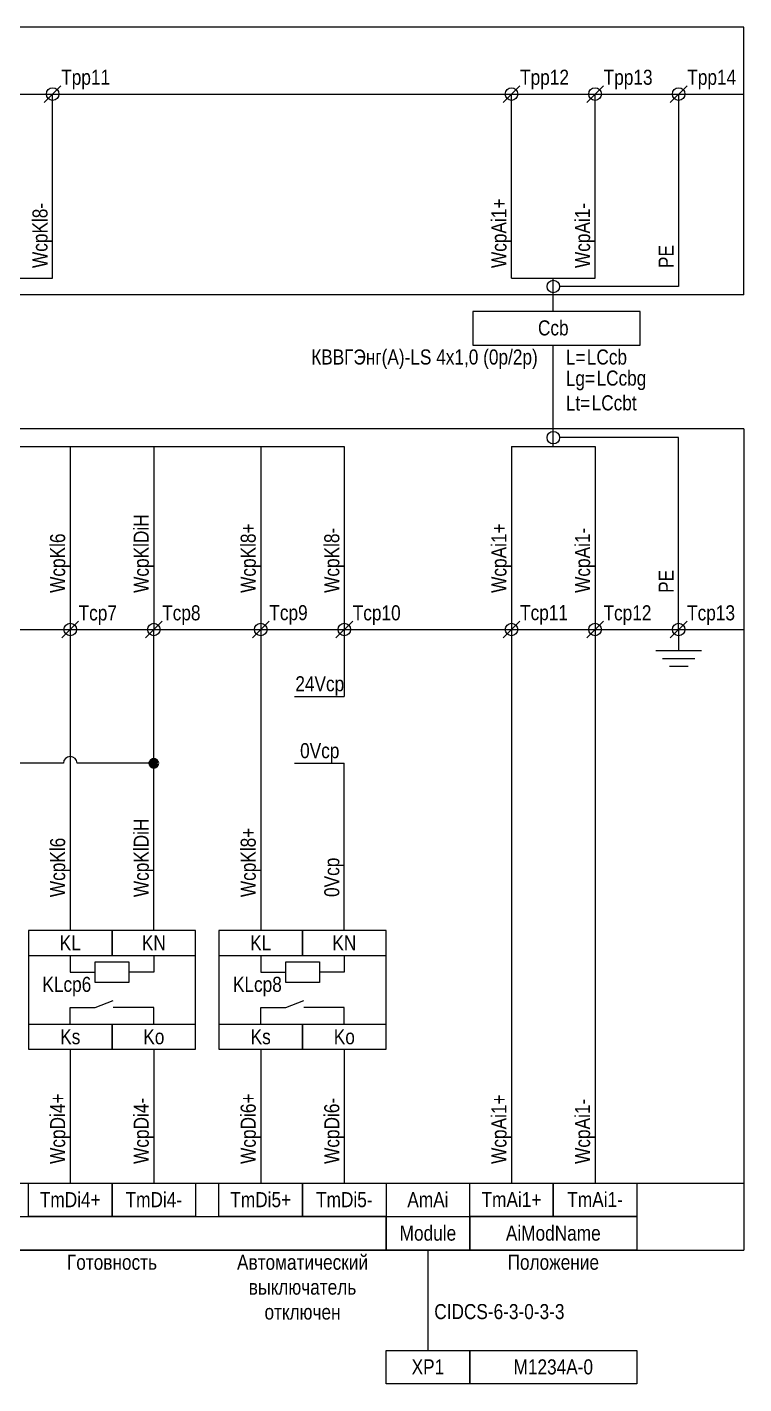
# Model space of a CAD drawing. Header units: millimetres. Extents: x 20 to 273, y -183 to -5.
# Drawn here: x 187.4 to 273.2, y -183.2 to -21 of the extents above; entities that cross this region are included whole.
import ezdxf

# ---------------------------------------------------------------- set-up
doc = ezdxf.new("R2010")
doc.units = ezdxf.units.MM
doc.header["$MEASUREMENT"] = 0
doc.linetypes.add('1_1', pattern=[2000, 1000, -1000])
doc.linetypes.add('4_2_1_2', pattern=[6702.777624, 3527.777672, -1763.888836, 0, -1411.111116])
for name, color, linetype in [('cp_params_ai', 7, 'Continuous'), ('cp_params_di', 7, 'Continuous'), ('cp_static_ai', 7, 'Continuous'), ('cp_static_di', 7, 'Continuous'), ('cp_static_do', 7, 'Continuous'), ('id_params_ai', 7, 'Continuous'), ('id_params_di', 7, 'Continuous'), ('id_params_do', 7, 'Continuous'), ('id_static_di', 7, 'Continuous'), ('id_static_do', 7, 'Continuous')]:
    doc.layers.add(name, color=color, linetype=linetype)
doc.styles.add('СГЕНЕРИР_СТИЛЬ_1', font='')
doc.styles.get('СГЕНЕРИР_СТИЛЬ_1').set_extended_font_data('Arial Narrow')

msp = doc.modelspace()

# ---------------------------------------------------------------- hatches: boundary and pattern name
at = {"layer": 'id_static_di', "linetype": 'Continuous', "lineweight": 0, "true_color": 0x000000}
msp.add_hatch(color=18, dxfattribs=at).paths.add_polyline_path([(202.21, -109), (202.24, -109.15), (202.32, -109.28), (202.45, -109.37), (202.61, -109.4), (202.76, -109.37), (202.89, -109.28), (202.97, -109.15), (203.01, -109), (202.97, -108.85), (202.89, -108.72), (202.76, -108.63), (202.61, -108.6), (202.45, -108.63), (202.32, -108.72), (202.24, -108.85)])

# ---------------------------------------------------------------- linework, layer by layer
at = {"layer": 'cp_static_ai', "color": 7, "linetype": 'Continuous', "lineweight": 15, "ltscale": 100}
for p, q in [((244.4, -94), (246.4, -92)), ((254.4, -94), (256.4, -92)), ((264.4, -94), (266.4, -92)), ((245.4, -93), (245.4, -159.18)), ((255.4, -93), (255.4, -159.18)), ((265.4, -93), (265.4, -95.53)), ((262.66, -95.53), (268.15, -95.53)), ((263.47, -96.46), (267.33, -96.46)), ((264.29, -97.39), (266.52, -97.39)), ((230.4, -159.18), (273.2, -159.18)), ((230.4, -167.18), (273.2, -167.18))]:
    msp.add_line(p, q, dxfattribs=at)
for points in [[(265.4, -29), (265.4, -52), (251.15, -52)], [(265.4, -93), (265.4, -70.07), (251.15, -70.07)]]:
    msp.add_lwpolyline(points, dxfattribs=at)
for points in [[(240.4, -159.18), (250.4, -159.18), (250.4, -163.18), (240.4, -163.18)], [(250.4, -159.18), (260.4, -159.18), (260.4, -163.18), (250.4, -163.18)], [(240.4, -163.18), (260.4, -163.18), (260.4, -167.18), (240.4, -167.18)]]:
    msp.add_lwpolyline(points, close=True, dxfattribs=at)
for centre in [(250.4, -52), (250.4, -70.07), (245.4, -93), (255.4, -93), (265.4, -93)]:
    msp.add_circle(centre, 0.75, dxfattribs=at)
at = {"layer": 'cp_static_di', "color": 7, "linetype": '1_1', "lineweight": 15, "ltscale": 100}
msp.add_line((273.2, -69), (56.53, -69), dxfattribs=at)
at = {"layer": 'cp_static_di', "color": 7, "linetype": 'Continuous', "lineweight": 15, "ltscale": 100}
for p, q in [((71.53, -71.14), (225.4, -71.14)), ((192.61, -71.14), (192.61, -93)), ((202.61, -71.14), (202.61, -93)), ((215.4, -71.14), (215.4, -93)), ((225.4, -71.14), (225.4, -93)), ((245.4, -71.14), (245.4, -93)), ((245.4, -71.14), (255.4, -71.14)), ((255.4, -71.14), (255.4, -93)), ((192.61, -93), (192.61, -129)), ((202.61, -129), (202.61, -93)), ((215.4, -93), (215.4, -129)), ((225.4, -93), (225.4, -101)), ((219.43, -101), (225.4, -101)), ((219.43, -109), (225.4, -109)), ((225.4, -129), (225.4, -109)), ((192.61, -143.18), (192.61, -159.18)), ((202.61, -143.18), (202.61, -159.18)), ((215.4, -143.18), (215.4, -159.18)), ((225.4, -143.18), (225.4, -159.18)), ((109.21, -159.18), (230.4, -159.18)), ((109.21, -167.18), (230.4, -167.18))]:
    msp.add_line(p, q, dxfattribs=at)
at = {"layer": 'cp_static_di', "color": 7, "linetype": '4_2_1_2', "lineweight": 15, "ltscale": 100}
msp.add_line((56.53, -93), (273.2, -93), dxfattribs=at)
at = {"layer": 'cp_static_di', "color": 7, "linetype": 'Continuous', "lineweight": 15, "ltscale": 100}
for points in [[(187.61, -143.18), (207.61, -143.18), (207.61, -129), (187.61, -129)], [(187.61, -131.96), (197.61, -131.96), (197.61, -129), (187.61, -129)], [(197.61, -131.96), (207.61, -131.96), (207.61, -129), (197.61, -129)], [(210.4, -143.18), (230.4, -143.18), (230.4, -129), (210.4, -129)], [(210.4, -131.96), (220.4, -131.96), (220.4, -129), (210.4, -129)], [(220.4, -131.96), (230.4, -131.96), (230.4, -129), (220.4, -129)], [(199.61, -132.72), (199.61, -135.21), (195.61, -135.21), (195.61, -132.72)], [(222.41, -132.72), (222.41, -135.21), (218.41, -135.21), (218.41, -132.72)], [(187.61, -143.18), (197.61, -143.18), (197.61, -140.21), (187.61, -140.21)], [(197.61, -143.18), (207.61, -143.18), (207.61, -140.21), (197.61, -140.21)], [(210.4, -143.18), (220.4, -143.18), (220.4, -140.21), (210.4, -140.21)], [(220.4, -143.18), (230.4, -143.18), (230.4, -140.21), (220.4, -140.21)], [(187.61, -159.18), (197.61, -159.18), (197.61, -163.18), (187.61, -163.18)], [(197.61, -159.18), (207.61, -159.18), (207.61, -163.18), (197.61, -163.18)], [(210.4, -159.18), (220.4, -159.18), (220.4, -163.18), (210.4, -163.18)], [(220.4, -159.18), (230.4, -159.18), (230.4, -163.18), (220.4, -163.18)], [(119.21, -163.18), (230.4, -163.18), (230.4, -167.18), (119.21, -167.18)]]:
    msp.add_lwpolyline(points, close=True, dxfattribs=at)
for points in [[(192.61, -131.96), (192.61, -133.96), (195.61, -133.96)], [(202.61, -131.96), (202.61, -133.96), (199.61, -133.96)], [(215.41, -131.96), (215.41, -133.96), (218.41, -133.96)], [(225.4, -131.96), (225.4, -133.96), (222.41, -133.96)], [(195.61, -138.18), (197.75, -137.35)], [(218.41, -138.18), (220.55, -137.35)], [(192.61, -140.21), (192.61, -138.18), (195.61, -138.18)], [(199.61, -138.18), (197.75, -138.18)], [(202.61, -140.21), (202.61, -138.18), (199.61, -138.18)], [(215.41, -140.21), (215.41, -138.18), (218.41, -138.18)], [(222.41, -138.18), (220.55, -138.18)], [(225.4, -140.21), (225.4, -138.18), (222.41, -138.18)]]:
    msp.add_lwpolyline(points, dxfattribs=at)
at = {"layer": 'cp_static_do', "color": 7, "linetype": '1_1', "lineweight": 15, "ltscale": 100}
msp.add_line((273.2, -69), (273.2, -167.18), dxfattribs=at)
at = {"layer": 'cp_static_do', "color": 7, "linetype": 'Continuous', "lineweight": 15, "ltscale": 100}
for p, q in [((191.61, -94), (193.61, -92)), ((201.61, -94), (203.61, -92)), ((214.4, -94), (216.4, -92)), ((224.4, -94), (226.4, -92)), ((235.4, -167.18), (235.4, -179.18))]:
    msp.add_line(p, q, dxfattribs=at)
for points in [[(240.4, -167.18), (230.4, -167.18), (230.4, -163.18), (240.4, -163.18)], [(240.4, -183.18), (230.4, -183.18), (230.4, -179.18), (240.4, -179.18)], [(240.4, -179.18), (260.4, -179.18), (260.4, -183.18), (240.4, -183.18)]]:
    msp.add_lwpolyline(points, close=True, dxfattribs=at)
for centre in [(192.61, -93), (202.61, -93), (215.4, -93), (225.4, -93)]:
    msp.add_circle(centre, 0.75, dxfattribs=at)
msp.add_arc((192.61, -109), 0.815, 0, 180, dxfattribs=at)
at = {"layer": 'id_static_di', "color": 7, "linetype": 'Continuous', "lineweight": 15, "ltscale": 100}
for p, q in [((250.4, -71.14), (250.4, -59)), ((191.79, -109), (170.62, -109)), ((202.21, -109), (193.42, -109))]:
    msp.add_line(p, q, dxfattribs=at)
at = {"layer": 'id_static_di', "color": 7, "linetype": 'Continuous', "lineweight": 70, "ltscale": 100}
msp.add_circle((202.61, -109), 0.4, dxfattribs=at)
at = {"layer": 'id_static_do', "color": 7, "linetype": '1_1', "lineweight": 15, "ltscale": 100}
for p, q in [((273.2, -21), (93.03, -21)), ((273.2, -53), (273.2, -21)), ((273.2, -53), (93.03, -53))]:
    msp.add_line(p, q, dxfattribs=at)
at = {"layer": 'id_static_do', "color": 7, "linetype": '4_2_1_2', "lineweight": 15, "ltscale": 100}
msp.add_line((93.03, -29), (273.2, -29), dxfattribs=at)
at = {"layer": 'id_static_do', "color": 7, "linetype": 'Continuous', "lineweight": 15, "ltscale": 100}
for p, q in [((189.5, -30), (191.5, -28)), ((190.5, -51), (190.5, -29)), ((244.4, -30), (246.4, -28)), ((245.4, -51), (245.4, -29)), ((254.4, -30), (256.4, -28)), ((255.4, -51), (255.4, -29)), ((264.4, -30), (266.4, -28)), ((100.5, -51), (190.5, -51)), ((245.4, -51), (255.4, -51)), ((250.4, -55), (250.4, -51))]:
    msp.add_line(p, q, dxfattribs=at)
msp.add_lwpolyline([(240.78, -59), (260.78, -59), (260.78, -55), (240.78, -55)], close=True, dxfattribs=at)
for centre in [(190.5, -29), (245.4, -29), (255.4, -29), (265.4, -29)]:
    msp.add_circle(centre, 0.75, dxfattribs=at)

# ---------------------------------------------------------------- texts
at = {"layer": 'cp_params_ai', "color": 7, "linetype": 'Continuous', "lineweight": 15, "char_height": 1.8, "attachment_point": 1, "rotation": 90, "style": 'СГЕНЕРИР_СТИЛЬ_1'}
for s, insert in [('\\A1;{\\pql;\\fArial Narrow|b0|i0|c204|p34;Wcp\\fArial Narrow|b0|i0|c204|p34;Ai\\fArial Narrow|b0|i0|c204|p34;1+}', (243, -49.8)), ('\\A1;{\\pql;\\fArial Narrow|b0|i0|c204|p34;Wcp\\fArial Narrow|b0|i0|c204|p34;Ai\\fArial Narrow|b0|i0|c204|p34;1-}', (253, -49.8)), ('\\A1;{\\pql;\\fArial Narrow|b0|i0|c204|p34;Wcp\\fArial Narrow|b0|i0|c204|p34;Ai\\fArial Narrow|b0|i0|c204|p34;1+}', (243, -88.63)), ('\\A1;{\\pql;\\fArial Narrow|b0|i0|c204|p34;Wcp\\fArial Narrow|b0|i0|c204|p34;Ai\\fArial Narrow|b0|i0|c204|p34;1-}', (253, -88.63)), ('\\A1;{\\pql;\\fArial Narrow|b0|i0|c204|p34;Wcp\\fArial Narrow|b0|i0|c204|p34;Ai\\fArial Narrow|b0|i0|c204|p34;1+}', (243, -156.89)), ('\\A1;{\\pql;\\fArial Narrow|b0|i0|c204|p34;Wcp\\fArial Narrow|b0|i0|c204|p34;Ai\\fArial Narrow|b0|i0|c204|p34;1-}', (253, -156.89))]:
    msp.add_mtext(s, dxfattribs=dict(at, insert=insert))
at = {"layer": 'cp_params_ai', "color": 7, "linetype": 'Continuous', "lineweight": 15, "char_height": 1.8, "style": 'СГЕНЕРИР_СТИЛЬ_1'}
for s, insert, attachment_point in [('\\A1;{\\pql;\\fArial Narrow|b0|i0|c204|p34;Tcp1\\fArial Narrow|b0|i0|c204|p34;1}', (246.43, -90.09), 1), ('\\A1;{\\pql;\\fArial Narrow|b0|i0|c204|p34;Tcp1\\fArial Narrow|b0|i0|c204|p34;2}', (256.41, -90.11), 1), ('\\A1;{\\pql;\\fArial Narrow|b0|i0|c204|p34;Tcp1\\fArial Narrow|b0|i0|c204|p34;3}', (266.41, -90.11), 1), ('\\A1;{\\pqc;\\fArial Narrow|b0|i0|c204|p34;Tm\\fArial Narrow|b0|i0|c204|p34;Ai\\fArial Narrow|b0|i0|c204|p34;1+}', (245.4, -160.25), 2), ('\\A1;{\\pqc;\\fArial Narrow|b0|i0|c204|p34;Tm\\fArial Narrow|b0|i0|c204|p34;Ai\\fArial Narrow|b0|i0|c204|p34;1-}', (255.4, -160.25), 2), ('\\A1;{\\pqc;\\fArial Narrow|b0|i0|c204|p34;Ai\\fArial Narrow|b0|i0|c204|p34;ModName}', (250.4, -164.26), 2)]:
    msp.add_mtext(s, dxfattribs=dict(at, insert=insert, attachment_point=attachment_point))
at = {"layer": 'cp_params_di', "color": 7, "linetype": 'Continuous', "lineweight": 15, "char_height": 1.8, "rotation": 90, "style": 'СГЕНЕРИР_СТИЛЬ_1'}
for s, insert, attachment_point in [('\\A1;{\\pql;\\fArial Narrow|b0|i0|c204|p34;WcpKl8\\fArial Narrow|b0|i0|c204|p34;-}', (188.09, -49.8), 1), ('\\A1;{\\pql;\\fArial Narrow|b0|i0|c204|p34;WcpKl\\fArial Narrow|b0|i0|c204|p34;DiH}', (200.2, -88.63), 1), ('\\A1;{\\pql;\\fArial Narrow|b0|i0|c204|p34;WcpKl8\\fArial Narrow|b0|i0|c204|p34;+}', (213, -88.63), 1), ('\\A1;{\\pql;\\fArial Narrow|b0|i0|c204|p34;WcpKl8\\fArial Narrow|b0|i0|c204|p34;-}', (223, -88.63), 1), ('\\A1;{\\pql;\\fArial Narrow|b0|i0|c204|p34;WcpKl\\fArial Narrow|b0|i0|c204|p34;6\\fArial Narrow|b0|i0|c204|p34;}', (190.2, -88.63), 1), ('\\A1;{\\pql;\\fArial Narrow|b0|i0|c204|p34;WcpKl\\fArial Narrow|b0|i0|c204|p34;DiH}', (200.2, -125), 1), ('\\A1;{\\pql;\\fArial Narrow|b0|i0|c204|p34;WcpKl\\fArial Narrow|b0|i0|c204|p34;6\\fArial Narrow|b0|i0|c204|p34;}', (190.2, -125), 1), ('\\A1;{\\pql;\\fArial Narrow|b0|i0|c204|p34;WcpKl8\\fArial Narrow|b0|i0|c204|p34;+}', (213, -125), 1), ('\\A1;{\\pqc;\\fArial Narrow|b0|i0|c204|p34;0V\\fArial Narrow|b0|i0|c204|p34;cp}', (223, -122.63), 2), ('\\A1;{\\pql;\\fArial Narrow|b0|i0|c204|p34;WcpDi\\fArial Narrow|b0|i0|c204|p34;4\\fArial Narrow|b0|i0|c204|p34;+}', (190.2, -156.89), 1), ('\\A1;{\\pql;\\fArial Narrow|b0|i0|c204|p34;WcpDi\\fArial Narrow|b0|i0|c204|p34;4\\fArial Narrow|b0|i0|c204|p34;-}', (200.2, -156.89), 1), ('\\A1;{\\pql;\\fArial Narrow|b0|i0|c204|p34;WcpDi\\fArial Narrow|b0|i0|c204|p34;6\\fArial Narrow|b0|i0|c204|p34;+}', (213, -156.89), 1), ('\\A1;{\\pql;\\fArial Narrow|b0|i0|c204|p34;WcpDi\\fArial Narrow|b0|i0|c204|p34;6\\fArial Narrow|b0|i0|c204|p34;-}', (223, -156.89), 1)]:
    msp.add_mtext(s, dxfattribs=dict(at, insert=insert, attachment_point=attachment_point))
at = {"layer": 'cp_params_di', "color": 7, "linetype": 'Continuous', "lineweight": 15, "char_height": 1.8, "style": 'СГЕНЕРИР_СТИЛЬ_1'}
for s, insert, attachment_point in [('\\A1;{\\pql;\\fArial Narrow|b0|i0|c204|p34;Tcp\\fArial Narrow|b0|i0|c204|p34;7}', (193.61, -90.12), 1), ('\\A1;{\\pql;\\fArial Narrow|b0|i0|c204|p34;Tcp\\fArial Narrow|b0|i0|c204|p34;8}', (203.61, -90.11), 1), ('\\A1;{\\pql;\\fArial Narrow|b0|i0|c204|p34;Tcp\\fArial Narrow|b0|i0|c204|p34;9}', (216.43, -90.09), 1), ('\\A1;{\\pql;\\fArial Narrow|b0|i0|c204|p34;Tcp1\\fArial Narrow|b0|i0|c204|p34;0}', (226.41, -90.11), 1), ('\\A1;{\\pqc;\\fArial Narrow|b0|i0|c204|p34;24V\\fArial Narrow|b0|i0|c204|p34;cp}', (222.46, -98.59), 2), ('\\A1;{\\pqc;\\fArial Narrow|b0|i0|c204|p34;0V\\fArial Narrow|b0|i0|c204|p34;cp}', (222.46, -106.59), 2), ('\\A1;{\\pqc;\\fArial Narrow|b0|i0|c204|p34;K\\fArial Narrow|b0|i0|c204|p34;L}', (192.61, -129.56), 2), ('\\A1;{\\pqc;\\fArial Narrow|b0|i0|c204|p34;K\\fArial Narrow|b0|i0|c204|p34;N}', (202.61, -129.56), 2), ('\\A1;{\\pqc;\\fArial Narrow|b0|i0|c204|p34;K\\fArial Narrow|b0|i0|c204|p34;L}', (215.4, -129.56), 2), ('\\A1;{\\pqc;\\fArial Narrow|b0|i0|c204|p34;K\\fArial Narrow|b0|i0|c204|p34;N}', (225.4, -129.56), 2), ('\\A1;{\\pqc;\\fArial Narrow|b0|i0|c204|p34;KLcp\\fArial Narrow|b0|i0|c204|p34;6}', (192.2, -134.52), 2), ('\\A1;{\\pqc;\\fArial Narrow|b0|i0|c204|p34;KLcp\\fArial Narrow|b0|i0|c204|p34;8}', (215, -134.52), 2), ('\\A1;{\\pqc;\\fArial Narrow|b0|i0|c204|p34;Ks}', (192.61, -140.78), 2), ('\\A1;{\\pqc;\\fArial Narrow|b0|i0|c204|p34;Ko}', (202.61, -140.78), 2), ('\\A1;{\\pqc;\\fArial Narrow|b0|i0|c204|p34;Ks}', (215.4, -140.78), 2), ('\\A1;{\\pqc;\\fArial Narrow|b0|i0|c204|p34;Ko}', (225.4, -140.78), 2), ('\\A1;{\\pqc;\\fArial Narrow|b0|i0|c204|p34;TmDi\\fArial Narrow|b0|i0|c204|p34;4\\fArial Narrow|b0|i0|c204|p34;+}', (192.61, -160.26), 2), ('\\A1;{\\pqc;\\fArial Narrow|b0|i0|c204|p34;TmDi\\fArial Narrow|b0|i0|c204|p34;4\\fArial Narrow|b0|i0|c204|p34;-}', (202.61, -160.26), 2), ('\\A1;{\\pqc;\\fArial Narrow|b0|i0|c204|p34;TmDi\\fArial Narrow|b0|i0|c204|p34;5\\fArial Narrow|b0|i0|c204|p34;+}', (215.4, -160.26), 2), ('\\A1;{\\pqc;\\fArial Narrow|b0|i0|c204|p34;TmDi\\fArial Narrow|b0|i0|c204|p34;5\\fArial Narrow|b0|i0|c204|p34;-}', (225.4, -160.26), 2), ('\\A1;{\\pqc;\\fArial Narrow|b0|i0|c204|p34;Am\\fArial Narrow|b0|i0|c204|p34;A\\fArial Narrow|b0|i0|c204|p34;i}', (235.4, -160.26), 2)]:
    msp.add_mtext(s, dxfattribs=dict(at, insert=insert, attachment_point=attachment_point))
at = {"layer": 'cp_static_ai', "color": 7, "linetype": 'Continuous', "lineweight": 15, "char_height": 1.8, "attachment_point": 1, "rotation": 90, "style": 'СГЕНЕРИР_СТИЛЬ_1'}
for insert in [(263, -49.8), (263, -88.63)]:
    msp.add_mtext('\\A1;{\\pql;\\fArial Narrow|b0|i0|c204|p34;PE}', dxfattribs=dict(at, insert=insert))
at = {"layer": 'cp_static_ai', "color": 7, "linetype": 'Continuous', "lineweight": 15, "insert": (250.4, -167.74), "char_height": 1.8, "attachment_point": 2, "style": 'СГЕНЕРИР_СТИЛЬ_1'}
msp.add_mtext('\\A1;{\\pqc;\\fArial Narrow|b0|i0|c204|p34;Положение}', dxfattribs=at)
at = {"layer": 'cp_static_di', "color": 7, "linetype": 'Continuous', "lineweight": 15, "insert": (197.61, -167.74), "char_height": 1.8, "attachment_point": 2, "style": 'СГЕНЕРИР_СТИЛЬ_1'}
msp.add_mtext('\\A1;{\\pqc;\\fArial Narrow|b0|i0|c204|p34;Готовность}', dxfattribs=at)
at = {"layer": 'cp_static_di', "color": 7, "linetype": 'Continuous', "lineweight": 15, "insert": (220.4, -167.74), "char_height": 1.8, "width": 20, "attachment_point": 2, "line_spacing_factor": 0.991432, "style": 'СГЕНЕРИР_СТИЛЬ_1'}
msp.add_mtext('\\A1;{\\pqc;\\fArial Narrow|b0|i0|c204|p34;Автоматический выключатель отключен}', dxfattribs=at)
at = {"layer": 'cp_static_do', "color": 7, "linetype": 'Continuous', "lineweight": 15, "char_height": 1.8, "attachment_point": 2, "style": 'СГЕНЕРИР_СТИЛЬ_1'}
for s, insert in [('\\A1;{\\pqc;\\fArial Narrow|b0|i0|c204|p34;Module}', (235.4, -164.26)), ('\\A1;{\\pqc;\\fArial Narrow|b0|i0|c204|p34;XP1}', (235.4, -180.25)), ('\\A1;{\\pqc;\\fArial Narrow|b0|i0|c204|p34;M12\\fArial Narrow|b0|i0|c204|p34;34A\\fArial Narrow|b0|i0|c204|p34;-0}', (250.4, -180.25))]:
    msp.add_mtext(s, dxfattribs=dict(at, insert=insert))
at = {"layer": 'id_params_ai', "color": 7, "linetype": 'Continuous', "lineweight": 15, "char_height": 1.8, "attachment_point": 1, "style": 'СГЕНЕРИР_СТИЛЬ_1'}
for s, insert in [('\\A1;{\\pql;\\fArial Narrow|b0|i0|c204|p34;Tpp\\fArial Narrow|b0|i0|c204|p34;11}', (191.53, -26.09)), ('\\A1;{\\pql;\\fArial Narrow|b0|i0|c204|p34;Tpp1\\fArial Narrow|b0|i0|c204|p34;2}', (246.43, -26.09)), ('\\A1;{\\pql;\\fArial Narrow|b0|i0|c204|p34;Tpp1\\fArial Narrow|b0|i0|c204|p34;3}', (256.43, -26.09)), ('\\A1;{\\pql;\\fArial Narrow|b0|i0|c204|p34;Tpp1\\fArial Narrow|b0|i0|c204|p34;4}', (266.43, -26.09))]:
    msp.add_mtext(s, dxfattribs=dict(at, insert=insert))
at = {"layer": 'id_params_di', "color": 7, "linetype": 'Continuous', "lineweight": 15, "char_height": 1.8, "attachment_point": 1, "style": 'СГЕНЕРИР_СТИЛЬ_1'}
for s, insert in [('\\A1;{\\pql;\\fArial Narrow|b0|i0|c204|p34;LC\\fArial Narrow|b0|i0|c204|p34;cb}', (254.41, -59.53)), ('\\A1;{\\pql;\\fArial Narrow|b0|i0|c204|p34;LC\\fArial Narrow|b0|i0|c204|p34;cb\\fArial Narrow|b0|i0|c204|p34;g}', (255.57, -62.05)), ('\\A1;{\\pql;\\fArial Narrow|b0|i0|c204|p34;LC\\fArial Narrow|b0|i0|c204|p34;cb\\fArial Narrow|b0|i0|c204|p34;t}', (254.99, -65.01))]:
    msp.add_mtext(s, dxfattribs=dict(at, insert=insert))
at = {"layer": 'id_params_do', "color": 7, "linetype": 'Continuous', "lineweight": 15, "insert": (250.4, -56.05), "char_height": 1.8, "attachment_point": 2, "style": 'СГЕНЕРИР_СТИЛЬ_1'}
msp.add_mtext('\\A1;{\\pqc;\\fArial Narrow|b0|i0|c204|p34;C\\fArial Narrow|b0|i0|c204|p34;cb}', dxfattribs=at)
at = {"layer": 'id_static_di', "color": 7, "linetype": 'Continuous', "lineweight": 15, "char_height": 1.8, "attachment_point": 1, "style": 'СГЕНЕРИР_СТИЛЬ_1'}
for s, insert in [('\\A1;{\\pql;\\fArial Narrow|b0|i0|c204|p34;КВВГЭнг(А)-LS 4х1,0 (\\fArial Narrow|b0|i0|c204|p34;0p/\\fArial Narrow|b0|i0|c204|p34;2р) }', (221.44, -59.53)), ('\\A1;{\\pql;\\fArial Narrow|b0|i0|c204|p34;L=}', (251.9, -59.56)), ('\\A1;{\\pql;\\fArial Narrow|b0|i0|c204|p34;Lg=}', (251.9, -62.08)), ('\\A1;{\\pql;\\fArial Narrow|b0|i0|c204|p34;Lt=}', (251.9, -65.04)), ('\\A1;{\\pql;\\fArial Narrow|b0|i0|c204|p34;CIDC\\fArial Narrow|b0|i0|c204|p34;S\\fArial Narrow|b0|i0|c204|p34;-6-3-0-3-3}', (236.16, -173.64))]:
    msp.add_mtext(s, dxfattribs=dict(at, insert=insert))

doc.saveas('drawing.dxf')
